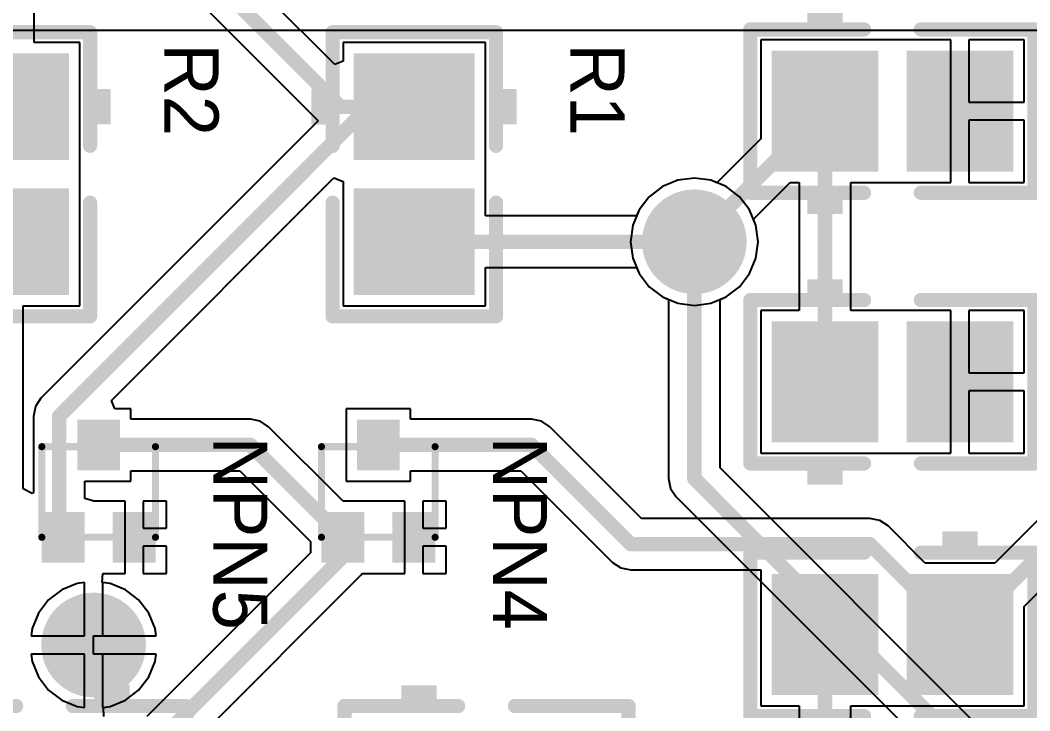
# Model space of a CAD drawing. Header units: millimetres. Extents: x 0.67 to 7.75, y 0.64 to 6.06.
# Drawn here: x 1.204 to 1.764, y 1.378 to 1.76 of the extents above; entities that cross this region are included whole.
import ezdxf

# ---------------------------------------------------------------- set-up
doc = ezdxf.new("R2010")
doc.units = ezdxf.units.MM
doc.header["$MEASUREMENT"] = 0
for name, color, linetype in [('BottomLayer', 5, 'Continuous'), ('BottomSolder', 6, 'Continuous'), ('MultiLayer', 9, 'Continuous'), ('TopLayer', 1, 'Continuous'), ('TopOverlay', 2, 'Continuous'), ('TopPaste', 8, 'Continuous'), ('TopSolder', 216, 'Continuous'), ('ViaHoleLayer', 16, 'Continuous')]:
    doc.layers.add(name, color=color, linetype=linetype)

# ---------------------------------------------------------------- blocks, each defined once
blk = doc.blocks.new('CC2012_0805_1')
at = {"layer": 'TopLayer'}
for points in [[(-0.06299, -0.02953), (-0.01181, -0.02953), (-0.06299, 0.02953), (-0.01181, 0.02953)], [(0.01181, -0.02953), (0.06299, -0.02953), (0.01181, 0.02953), (0.06299, 0.02953)]]:
    blk.add_solid(points, dxfattribs=at)
at = {"layer": 'TopOverlay', "const_width": 0.00787}
for points in [[(-0.07874, -0.04528), (-0.07874, 0.04528)], [(-0.07874, 0.04528), (-0.01575, 0.04528)], [(0.01575, 0.04528), (0.07874, 0.04528)], [(0.07874, -0.04528), (0.07874, 0.04528)], [(-0.07874, -0.04528), (-0.01575, -0.04528)], [(0.01575, -0.04528), (0.07874, -0.04528)]]:
    blk.add_lwpolyline(points, dxfattribs=at)
at = {"layer": 'TopOverlay', "const_width": 0.00394}
for points in [[(-0.08071, 0.04528, 1), (-0.07677, 0.04528, 1)], [(-0.08071, 0.04528, 1), (-0.07677, 0.04528, 1)], [(-0.01772, 0.04528, 1), (-0.01378, 0.04528, 1)], [(0.01378, 0.04528, 1), (0.01772, 0.04528, 1)], [(0.07677, 0.04528, 1), (0.08071, 0.04528, 1)], [(0.07677, 0.04528, 1), (0.08071, 0.04528, 1)], [(-0.08071, -0.04528, 1), (-0.07677, -0.04528, 1)], [(-0.08071, -0.04528, 1), (-0.07677, -0.04528, 1)], [(-0.01772, -0.04528, 1), (-0.01378, -0.04528, 1)], [(0.01378, -0.04528, 1), (0.01772, -0.04528, 1)], [(0.07677, -0.04528, 1), (0.08071, -0.04528, 1)], [(0.07677, -0.04528, 1), (0.08071, -0.04528, 1)]]:
    blk.add_lwpolyline(points, format="xyb", close=True, dxfattribs=at)
at = {"layer": 'TopOverlay'}
for points in [[(-0.04724, 0.04882), (-0.02756, 0.04882), (-0.04724, 0.05669), (-0.02756, 0.05669)], [(-0.04724, -0.05709), (-0.02756, -0.05709), (-0.04724, -0.04921), (-0.02756, -0.04921)]]:
    blk.add_solid(points, dxfattribs=at)
at = {"layer": 'TopPaste'}
for points in [[(-0.06299, -0.02953), (-0.01181, -0.02953), (-0.06299, 0.02953), (-0.01181, 0.02953)], [(0.01181, -0.02953), (0.06299, -0.02953), (0.01181, 0.02953), (0.06299, 0.02953)]]:
    blk.add_solid(points, dxfattribs=at)
at = {"layer": 'TopSolder'}
for points in [[(-0.06699, -0.03353), (-0.00781, -0.03353), (-0.06699, 0.03353), (-0.00781, 0.03353)], [(0.00781, -0.03353), (0.06699, -0.03353), (0.00781, 0.03353), (0.06699, 0.03353)]]:
    blk.add_solid(points, dxfattribs=at)
blk = doc.blocks.new('CC2012_0805_2')
at = {"layer": 'TopLayer'}
for points in [[(-0.06299, -0.02953), (-0.01181, -0.02953), (-0.06299, 0.02953), (-0.01181, 0.02953)], [(0.01181, -0.02953), (0.06299, -0.02953), (0.01181, 0.02953), (0.06299, 0.02953)]]:
    blk.add_solid(points, dxfattribs=at)
at = {"layer": 'TopOverlay', "const_width": 0.00787}
for points in [[(-0.07874, -0.04528), (-0.07874, 0.04528)], [(-0.07874, 0.04528), (-0.01575, 0.04528)], [(0.01575, 0.04528), (0.07874, 0.04528)], [(0.07874, -0.04528), (0.07874, 0.04528)], [(-0.07874, -0.04528), (-0.01575, -0.04528)], [(0.01575, -0.04528), (0.07874, -0.04528)]]:
    blk.add_lwpolyline(points, dxfattribs=at)
at = {"layer": 'TopOverlay', "const_width": 0.00394}
for points in [[(-0.08071, 0.04528, 1), (-0.07677, 0.04528, 1)], [(-0.08071, 0.04528, 1), (-0.07677, 0.04528, 1)], [(-0.01772, 0.04528, 1), (-0.01378, 0.04528, 1)], [(0.01378, 0.04528, 1), (0.01772, 0.04528, 1)], [(0.07677, 0.04528, 1), (0.08071, 0.04528, 1)], [(0.07677, 0.04528, 1), (0.08071, 0.04528, 1)], [(-0.08071, -0.04528, 1), (-0.07677, -0.04528, 1)], [(-0.08071, -0.04528, 1), (-0.07677, -0.04528, 1)], [(-0.01772, -0.04528, 1), (-0.01378, -0.04528, 1)], [(0.01378, -0.04528, 1), (0.01772, -0.04528, 1)], [(0.07677, -0.04528, 1), (0.08071, -0.04528, 1)], [(0.07677, -0.04528, 1), (0.08071, -0.04528, 1)]]:
    blk.add_lwpolyline(points, format="xyb", close=True, dxfattribs=at)
at = {"layer": 'TopOverlay'}
for points in [[(-0.04724, 0.04882), (-0.02756, 0.04882), (-0.04724, 0.05669), (-0.02756, 0.05669)], [(-0.04724, -0.05709), (-0.02756, -0.05709), (-0.04724, -0.04921), (-0.02756, -0.04921)]]:
    blk.add_solid(points, dxfattribs=at)
at = {"layer": 'TopPaste'}
for points in [[(-0.06299, -0.02953), (-0.01181, -0.02953), (-0.06299, 0.02953), (-0.01181, 0.02953)], [(0.01181, -0.02953), (0.06299, -0.02953), (0.01181, 0.02953), (0.06299, 0.02953)]]:
    blk.add_solid(points, dxfattribs=at)
at = {"layer": 'TopSolder'}
for points in [[(-0.06699, -0.03353), (-0.00781, -0.03353), (-0.06699, 0.03353), (-0.00781, 0.03353)], [(0.00781, -0.03353), (0.06699, -0.03353), (0.00781, 0.03353), (0.06699, 0.03353)]]:
    blk.add_solid(points, dxfattribs=at)
blk = doc.blocks.new('CC2012_0805_3')
at = {"layer": 'TopLayer'}
for points in [[(-0.06299, -0.02953), (-0.01181, -0.02953), (-0.06299, 0.02953), (-0.01181, 0.02953)], [(0.01181, -0.02953), (0.06299, -0.02953), (0.01181, 0.02953), (0.06299, 0.02953)]]:
    blk.add_solid(points, dxfattribs=at)
at = {"layer": 'TopOverlay', "const_width": 0.00787}
for points in [[(-0.07874, 0.04528), (-0.07874, -0.04528)], [(-0.01575, 0.04528), (-0.07874, 0.04528)], [(0.07874, 0.04528), (0.01575, 0.04528)], [(0.07874, 0.04528), (0.07874, -0.04528)], [(-0.01575, -0.04528), (-0.07874, -0.04528)], [(0.07874, -0.04528), (0.01575, -0.04528)]]:
    blk.add_lwpolyline(points, dxfattribs=at)
at = {"layer": 'TopOverlay', "const_width": 0.00394}
for points in [[(-0.08071, 0.04528, 1), (-0.07677, 0.04528, 1)], [(-0.08071, 0.04528, 1), (-0.07677, 0.04528, 1)], [(-0.01772, 0.04528, 1), (-0.01378, 0.04528, 1)], [(0.01378, 0.04528, 1), (0.01772, 0.04528, 1)], [(0.07677, 0.04528, 1), (0.08071, 0.04528, 1)], [(0.07677, 0.04528, 1), (0.08071, 0.04528, 1)], [(-0.08071, -0.04528, 1), (-0.07677, -0.04528, 1)], [(-0.08071, -0.04528, 1), (-0.07677, -0.04528, 1)], [(-0.01772, -0.04528, 1), (-0.01378, -0.04528, 1)], [(0.01378, -0.04528, 1), (0.01772, -0.04528, 1)], [(0.07677, -0.04528, 1), (0.08071, -0.04528, 1)], [(0.07677, -0.04528, 1), (0.08071, -0.04528, 1)]]:
    blk.add_lwpolyline(points, format="xyb", close=True, dxfattribs=at)
at = {"layer": 'TopOverlay'}
for points in [[(-0.04724, 0.04882), (-0.02756, 0.04882), (-0.04724, 0.05669), (-0.02756, 0.05669)], [(-0.04724, -0.05709), (-0.02756, -0.05709), (-0.04724, -0.04921), (-0.02756, -0.04921)]]:
    blk.add_solid(points, dxfattribs=at)
at = {"layer": 'TopPaste'}
for points in [[(-0.06299, -0.02953), (-0.01181, -0.02953), (-0.06299, 0.02953), (-0.01181, 0.02953)], [(0.01181, -0.02953), (0.06299, -0.02953), (0.01181, 0.02953), (0.06299, 0.02953)]]:
    blk.add_solid(points, dxfattribs=at)
at = {"layer": 'TopSolder'}
for points in [[(-0.06699, -0.03353), (-0.00781, -0.03353), (-0.06699, 0.03353), (-0.00781, 0.03353)], [(0.00781, -0.03353), (0.06699, -0.03353), (0.00781, 0.03353), (0.06699, 0.03353)]]:
    blk.add_solid(points, dxfattribs=at)
blk = doc.blocks.new('MMBT3904T_17')
at = {"layer": 'TopLayer'}
for points in [[(0.00787, -0.01004), (0.00787, 0.01004), (-0.00787, -0.01004), (-0.00787, 0.01004)], [(-0.01181, -0.06122), (-0.01181, -0.04114), (-0.02756, -0.06122), (-0.02756, -0.04114)], [(0.02756, -0.06122), (0.02756, -0.04114), (0.01181, -0.06122), (0.01181, -0.04114)]]:
    blk.add_solid(points, dxfattribs=at)
at = {"layer": 'TopOverlay', "const_width": 0.00394}
for points in [[(-0.0315, -0.00098), (0.0315, -0.00098)], [(-0.0315, -0.05118), (-0.0315, -0.00098)], [(0.0315, -0.05118), (0.0315, -0.00098)], [(-0.0315, -0.05118), (0.0315, -0.05118)]]:
    blk.add_lwpolyline(points, dxfattribs=at)
at = {"layer": 'TopOverlay', "const_width": 0.00197}
for points in [[(-0.03248, -0.00098, 1), (-0.03051, -0.00098, 1)], [(-0.03248, -0.00098, 1), (-0.03051, -0.00098, 1)], [(0.03051, -0.00098, 1), (0.03248, -0.00098, 1)], [(0.03051, -0.00098, 1), (0.03248, -0.00098, 1)], [(-0.03248, -0.05118, 1), (-0.03051, -0.05118, 1)], [(-0.03248, -0.05118, 1), (-0.03051, -0.05118, 1)], [(0.03051, -0.05118, 1), (0.03248, -0.05118, 1)], [(0.03051, -0.05118, 1), (0.03248, -0.05118, 1)]]:
    blk.add_lwpolyline(points, format="xyb", close=True, dxfattribs=at)
at = {"layer": 'TopPaste'}
for points in [[(0.00787, -0.01004), (0.00787, 0.01004), (-0.00787, -0.01004), (-0.00787, 0.01004)], [(-0.01181, -0.06122), (-0.01181, -0.04114), (-0.02756, -0.06122), (-0.02756, -0.04114)], [(0.02756, -0.06122), (0.02756, -0.04114), (0.01181, -0.06122), (0.01181, -0.04114)]]:
    blk.add_solid(points, dxfattribs=at)
at = {"layer": 'TopSolder'}
for points in [[(0.01187, -0.01404), (0.01187, 0.01404), (-0.01187, -0.01404), (-0.01187, 0.01404)], [(-0.00781, -0.06522), (-0.00781, -0.03714), (-0.03156, -0.06522), (-0.03156, -0.03714)], [(0.03156, -0.06522), (0.03156, -0.03714), (0.00781, -0.06522), (0.00781, -0.03714)]]:
    blk.add_solid(points, dxfattribs=at)
blk = doc.blocks.new('MMBT3904T_18')
at = {"layer": 'TopLayer'}
for points in [[(0.00787, -0.01004), (0.00787, 0.01004), (-0.00787, -0.01004), (-0.00787, 0.01004)], [(-0.01181, -0.06122), (-0.01181, -0.04114), (-0.02756, -0.06122), (-0.02756, -0.04114)], [(0.02756, -0.06122), (0.02756, -0.04114), (0.01181, -0.06122), (0.01181, -0.04114)]]:
    blk.add_solid(points, dxfattribs=at)
at = {"layer": 'TopOverlay', "const_width": 0.00394}
for points in [[(-0.0315, -0.00098), (0.0315, -0.00098)], [(-0.0315, -0.05118), (-0.0315, -0.00098)], [(0.0315, -0.05118), (0.0315, -0.00098)], [(-0.0315, -0.05118), (0.0315, -0.05118)]]:
    blk.add_lwpolyline(points, dxfattribs=at)
at = {"layer": 'TopOverlay', "const_width": 0.00197}
for points in [[(-0.03248, -0.00098, 1), (-0.03051, -0.00098, 1)], [(-0.03248, -0.00098, 1), (-0.03051, -0.00098, 1)], [(0.03051, -0.00098, 1), (0.03248, -0.00098, 1)], [(0.03051, -0.00098, 1), (0.03248, -0.00098, 1)], [(-0.03248, -0.05118, 1), (-0.03051, -0.05118, 1)], [(-0.03248, -0.05118, 1), (-0.03051, -0.05118, 1)], [(0.03051, -0.05118, 1), (0.03248, -0.05118, 1)], [(0.03051, -0.05118, 1), (0.03248, -0.05118, 1)]]:
    blk.add_lwpolyline(points, format="xyb", close=True, dxfattribs=at)
at = {"layer": 'TopPaste'}
for points in [[(0.00787, -0.01004), (0.00787, 0.01004), (-0.00787, -0.01004), (-0.00787, 0.01004)], [(-0.01181, -0.06122), (-0.01181, -0.04114), (-0.02756, -0.06122), (-0.02756, -0.04114)], [(0.02756, -0.06122), (0.02756, -0.04114), (0.01181, -0.06122), (0.01181, -0.04114)]]:
    blk.add_solid(points, dxfattribs=at)
at = {"layer": 'TopSolder'}
for points in [[(0.01187, -0.01404), (0.01187, 0.01404), (-0.01187, -0.01404), (-0.01187, 0.01404)], [(-0.00781, -0.06522), (-0.00781, -0.03714), (-0.03156, -0.06522), (-0.03156, -0.03714)], [(0.03156, -0.06522), (0.03156, -0.03714), (0.00781, -0.06522), (0.00781, -0.03714)]]:
    blk.add_solid(points, dxfattribs=at)
blk = doc.blocks.new('CC2012_0805_22')
at = {"layer": 'TopLayer'}
for points in [[(-0.06299, -0.02953), (-0.01181, -0.02953), (-0.06299, 0.02953), (-0.01181, 0.02953)], [(0.01181, -0.02953), (0.06299, -0.02953), (0.01181, 0.02953), (0.06299, 0.02953)]]:
    blk.add_solid(points, dxfattribs=at)
at = {"layer": 'TopOverlay', "const_width": 0.00787}
for points in [[(-0.07874, -0.04528), (-0.07874, 0.04528)], [(-0.01575, 0.04528), (-0.07874, 0.04528)], [(0.07874, 0.04528), (0.01575, 0.04528)], [(0.07874, -0.04528), (0.07874, 0.04528)], [(-0.01575, -0.04528), (-0.07874, -0.04528)], [(0.07874, -0.04528), (0.01575, -0.04528)]]:
    blk.add_lwpolyline(points, dxfattribs=at)
at = {"layer": 'TopOverlay', "const_width": 0.00394}
for points in [[(-0.08071, 0.04528, 1), (-0.07677, 0.04528, 1)], [(-0.08071, 0.04528, 1), (-0.07677, 0.04528, 1)], [(-0.01772, 0.04528, 1), (-0.01378, 0.04528, 1)], [(0.01378, 0.04528, 1), (0.01772, 0.04528, 1)], [(0.07677, 0.04528, 1), (0.08071, 0.04528, 1)], [(0.07677, 0.04528, 1), (0.08071, 0.04528, 1)], [(-0.08071, -0.04528, 1), (-0.07677, -0.04528, 1)], [(-0.08071, -0.04528, 1), (-0.07677, -0.04528, 1)], [(-0.01772, -0.04528, 1), (-0.01378, -0.04528, 1)], [(0.01378, -0.04528, 1), (0.01772, -0.04528, 1)], [(0.07677, -0.04528, 1), (0.08071, -0.04528, 1)], [(0.07677, -0.04528, 1), (0.08071, -0.04528, 1)]]:
    blk.add_lwpolyline(points, format="xyb", close=True, dxfattribs=at)
at = {"layer": 'TopOverlay'}
for points in [[(-0.04729, 0.04882), (-0.02761, 0.04882), (-0.04729, 0.05669), (-0.02761, 0.05669)], [(-0.04724, -0.05704), (-0.02756, -0.05704), (-0.04724, -0.04917), (-0.02756, -0.04917)]]:
    blk.add_solid(points, dxfattribs=at)
at = {"layer": 'TopPaste'}
for points in [[(-0.06299, -0.02953), (-0.01181, -0.02953), (-0.06299, 0.02953), (-0.01181, 0.02953)], [(0.01181, -0.02953), (0.06299, -0.02953), (0.01181, 0.02953), (0.06299, 0.02953)]]:
    blk.add_solid(points, dxfattribs=at)
at = {"layer": 'TopSolder'}
for points in [[(-0.06699, -0.03353), (-0.00781, -0.03353), (-0.06699, 0.03353), (-0.00781, 0.03353)], [(0.00781, -0.03353), (0.06699, -0.03353), (0.00781, 0.03353), (0.06699, 0.03353)]]:
    blk.add_solid(points, dxfattribs=at)
blk = doc.blocks.new('CC2012_0805_23')
at = {"layer": 'TopLayer'}
for points in [[(-0.06299, -0.02953), (-0.01181, -0.02953), (-0.06299, 0.02953), (-0.01181, 0.02953)], [(0.01181, -0.02953), (0.06299, -0.02953), (0.01181, 0.02953), (0.06299, 0.02953)]]:
    blk.add_solid(points, dxfattribs=at)
at = {"layer": 'TopOverlay', "const_width": 0.00787}
for points in [[(-0.07874, -0.04528), (-0.07874, 0.04528)], [(-0.01575, 0.04528), (-0.07874, 0.04528)], [(0.07874, 0.04528), (0.01575, 0.04528)], [(0.07874, -0.04528), (0.07874, 0.04528)], [(-0.01575, -0.04528), (-0.07874, -0.04528)], [(0.07874, -0.04528), (0.01575, -0.04528)]]:
    blk.add_lwpolyline(points, dxfattribs=at)
at = {"layer": 'TopOverlay', "const_width": 0.00394}
for points in [[(-0.08071, 0.04528, 1), (-0.07677, 0.04528, 1)], [(-0.08071, 0.04528, 1), (-0.07677, 0.04528, 1)], [(-0.01772, 0.04528, 1), (-0.01378, 0.04528, 1)], [(0.01378, 0.04528, 1), (0.01772, 0.04528, 1)], [(0.07677, 0.04528, 1), (0.08071, 0.04528, 1)], [(0.07677, 0.04528, 1), (0.08071, 0.04528, 1)], [(-0.08071, -0.04528, 1), (-0.07677, -0.04528, 1)], [(-0.08071, -0.04528, 1), (-0.07677, -0.04528, 1)], [(-0.01772, -0.04528, 1), (-0.01378, -0.04528, 1)], [(0.01378, -0.04528, 1), (0.01772, -0.04528, 1)], [(0.07677, -0.04528, 1), (0.08071, -0.04528, 1)], [(0.07677, -0.04528, 1), (0.08071, -0.04528, 1)]]:
    blk.add_lwpolyline(points, format="xyb", close=True, dxfattribs=at)
at = {"layer": 'TopOverlay'}
for points in [[(-0.04729, 0.04882), (-0.0276, 0.04882), (-0.04729, 0.05669), (-0.0276, 0.05669)], [(-0.04725, -0.05704), (-0.02756, -0.05704), (-0.04725, -0.04917), (-0.02756, -0.04917)]]:
    blk.add_solid(points, dxfattribs=at)
at = {"layer": 'TopPaste'}
for points in [[(-0.06299, -0.02953), (-0.01181, -0.02953), (-0.06299, 0.02953), (-0.01181, 0.02953)], [(0.01181, -0.02953), (0.06299, -0.02953), (0.01181, 0.02953), (0.06299, 0.02953)]]:
    blk.add_solid(points, dxfattribs=at)
at = {"layer": 'TopSolder'}
for points in [[(-0.06699, -0.03353), (-0.00781, -0.03353), (-0.06699, 0.03353), (-0.00781, 0.03353)], [(0.00781, -0.03353), (0.06699, -0.03353), (0.00781, 0.03353), (0.06699, 0.03353)]]:
    blk.add_solid(points, dxfattribs=at)
blk = doc.blocks.new('CC2012_0805_24')
at = {"layer": 'TopLayer'}
for points in [[(-0.06299, -0.02953), (-0.01181, -0.02953), (-0.06299, 0.02953), (-0.01181, 0.02953)], [(0.01181, -0.02953), (0.06299, -0.02953), (0.01181, 0.02953), (0.06299, 0.02953)]]:
    blk.add_solid(points, dxfattribs=at)
at = {"layer": 'TopOverlay', "const_width": 0.00787}
for points in [[(-0.07874, 0.04528), (-0.07874, -0.04528)], [(-0.01575, 0.04528), (-0.07874, 0.04528)], [(0.07874, 0.04528), (0.01575, 0.04528)], [(0.07874, 0.04528), (0.07874, -0.04528)], [(-0.01575, -0.04528), (-0.07874, -0.04528)], [(0.07874, -0.04528), (0.01575, -0.04528)]]:
    blk.add_lwpolyline(points, dxfattribs=at)
at = {"layer": 'TopOverlay', "const_width": 0.00394}
for points in [[(-0.08071, 0.04528, 1), (-0.07677, 0.04528, 1)], [(-0.08071, 0.04528, 1), (-0.07677, 0.04528, 1)], [(-0.01772, 0.04528, 1), (-0.01378, 0.04528, 1)], [(0.01378, 0.04528, 1), (0.01772, 0.04528, 1)], [(0.07677, 0.04528, 1), (0.08071, 0.04528, 1)], [(0.07677, 0.04528, 1), (0.08071, 0.04528, 1)], [(-0.08071, -0.04528, 1), (-0.07677, -0.04528, 1)], [(-0.08071, -0.04528, 1), (-0.07677, -0.04528, 1)], [(-0.01772, -0.04528, 1), (-0.01378, -0.04528, 1)], [(0.01378, -0.04528, 1), (0.01772, -0.04528, 1)], [(0.07677, -0.04528, 1), (0.08071, -0.04528, 1)], [(0.07677, -0.04528, 1), (0.08071, -0.04528, 1)]]:
    blk.add_lwpolyline(points, format="xyb", close=True, dxfattribs=at)
at = {"layer": 'TopOverlay'}
for points in [[(-0.04724, 0.04882), (-0.02756, 0.04882), (-0.04724, 0.05669), (-0.02756, 0.05669)], [(-0.04724, -0.05709), (-0.02756, -0.05709), (-0.04724, -0.04921), (-0.02756, -0.04921)]]:
    blk.add_solid(points, dxfattribs=at)
at = {"layer": 'TopPaste'}
for points in [[(-0.06299, -0.02953), (-0.01181, -0.02953), (-0.06299, 0.02953), (-0.01181, 0.02953)], [(0.01181, -0.02953), (0.06299, -0.02953), (0.01181, 0.02953), (0.06299, 0.02953)]]:
    blk.add_solid(points, dxfattribs=at)
at = {"layer": 'TopSolder'}
for points in [[(-0.06699, -0.03353), (-0.00781, -0.03353), (-0.06699, 0.03353), (-0.00781, 0.03353)], [(0.00781, -0.03353), (0.06699, -0.03353), (0.00781, 0.03353), (0.06699, 0.03353)]]:
    blk.add_solid(points, dxfattribs=at)
blk = doc.blocks.new('CC2012_0805_25')
at = {"layer": 'TopLayer'}
for points in [[(-0.06299, -0.02953), (-0.01181, -0.02953), (-0.06299, 0.02953), (-0.01181, 0.02953)], [(0.01181, -0.02953), (0.06299, -0.02953), (0.01181, 0.02953), (0.06299, 0.02953)]]:
    blk.add_solid(points, dxfattribs=at)
at = {"layer": 'TopOverlay', "const_width": 0.00787}
for points in [[(-0.07874, -0.04528), (-0.07874, 0.04528)], [(-0.07874, 0.04528), (-0.01575, 0.04528)], [(0.01575, 0.04528), (0.07874, 0.04528)], [(0.07874, -0.04528), (0.07874, 0.04528)], [(-0.07874, -0.04528), (-0.01575, -0.04528)], [(0.01575, -0.04528), (0.07874, -0.04528)]]:
    blk.add_lwpolyline(points, dxfattribs=at)
at = {"layer": 'TopOverlay', "const_width": 0.00394}
for points in [[(-0.08071, 0.04528, 1), (-0.07677, 0.04528, 1)], [(-0.08071, 0.04528, 1), (-0.07677, 0.04528, 1)], [(-0.01772, 0.04528, 1), (-0.01378, 0.04528, 1)], [(0.01378, 0.04528, 1), (0.01772, 0.04528, 1)], [(0.07677, 0.04528, 1), (0.08071, 0.04528, 1)], [(0.07677, 0.04528, 1), (0.08071, 0.04528, 1)], [(-0.08071, -0.04528, 1), (-0.07677, -0.04528, 1)], [(-0.08071, -0.04528, 1), (-0.07677, -0.04528, 1)], [(-0.01772, -0.04528, 1), (-0.01378, -0.04528, 1)], [(0.01378, -0.04528, 1), (0.01772, -0.04528, 1)], [(0.07677, -0.04528, 1), (0.08071, -0.04528, 1)], [(0.07677, -0.04528, 1), (0.08071, -0.04528, 1)]]:
    blk.add_lwpolyline(points, format="xyb", close=True, dxfattribs=at)
at = {"layer": 'TopOverlay'}
for points in [[(-0.04724, 0.04882), (-0.02756, 0.04882), (-0.04724, 0.05669), (-0.02756, 0.05669)], [(-0.04724, -0.05709), (-0.02756, -0.05709), (-0.04724, -0.04921), (-0.02756, -0.04921)]]:
    blk.add_solid(points, dxfattribs=at)
at = {"layer": 'TopPaste'}
for points in [[(-0.06299, -0.02953), (-0.01181, -0.02953), (-0.06299, 0.02953), (-0.01181, 0.02953)], [(0.01181, -0.02953), (0.06299, -0.02953), (0.01181, 0.02953), (0.06299, 0.02953)]]:
    blk.add_solid(points, dxfattribs=at)
at = {"layer": 'TopSolder'}
for points in [[(-0.06699, -0.03353), (-0.00781, -0.03353), (-0.06699, 0.03353), (-0.00781, 0.03353)], [(0.00781, -0.03353), (0.06699, -0.03353), (0.00781, 0.03353), (0.06699, 0.03353)]]:
    blk.add_solid(points, dxfattribs=at)

msp = doc.modelspace()

# ---------------------------------------------------------------- linework, layer by layer
at = {"layer": 'BottomLayer'}
for p, q in [((1.07927, 1.75466), (2.04649, 1.75466)), ((1.56034, 1.66806), (1.55303, 1.66245)), ((1.56886, 1.67158), (1.56034, 1.66806)), ((1.57799, 1.67279), (1.56886, 1.67158)), ((1.58713, 1.67158), (1.57799, 1.67279)), ((1.59564, 1.66806), (1.58713, 1.67158)), ((1.60295, 1.66245), (1.59564, 1.66806)), ((1.55303, 1.66245), (1.54742, 1.65514)), ((1.60856, 1.65514), (1.60295, 1.66245)), ((1.54742, 1.65514), (1.54389, 1.64662)), ((1.61209, 1.64662), (1.60856, 1.65514)), ((1.54389, 1.64662), (1.54269, 1.63748)), ((1.61329, 1.63748), (1.61209, 1.64662)), ((1.54269, 1.63748), (1.54389, 1.62835)), ((1.61209, 1.62835), (1.61329, 1.63748)), ((1.54389, 1.62835), (1.54742, 1.61983)), ((1.60856, 1.61983), (1.61209, 1.62835)), ((1.54742, 1.61983), (1.55303, 1.61252)), ((1.60295, 1.61252), (1.60856, 1.61983)), ((1.55303, 1.61252), (1.56034, 1.60691)), ((1.59564, 1.60691), (1.60295, 1.61252)), ((1.56034, 1.60691), (1.56372, 1.60551)), ((1.59227, 1.60551), (1.59564, 1.60691)), ((1.56372, 1.60551), (1.56372, 1.50625)), ((1.59227, 1.51216), (1.59227, 1.60551)), ((1.81142, 1.29301), (1.59227, 1.51216)), ((1.56372, 1.50625), (1.56372, 1.50625)), ((1.56372, 1.50625), (1.5648, 1.50078)), ((1.5648, 1.50078), (1.5679, 1.49615)), ((1.5679, 1.49615), (1.75467, 1.30939)), ((1.22735, 1.44457), (1.22004, 1.43896)), ((1.23586, 1.4481), (1.22735, 1.44457)), ((1.24, 1.44864), (1.23586, 1.4481)), ((1.24, 1.419), (1.24, 1.44864)), ((1.25414, 1.4481), (1.25, 1.44864)), ((1.25, 1.44864), (1.25, 1.419)), ((1.26265, 1.44457), (1.25414, 1.4481)), ((1.26996, 1.43896), (1.26265, 1.44457)), ((1.22004, 1.43896), (1.21443, 1.43165)), ((1.27557, 1.43165), (1.26996, 1.43896)), ((1.21443, 1.43165), (1.2109, 1.42314)), ((1.2791, 1.42314), (1.27557, 1.43165)), ((1.2109, 1.42314), (1.21036, 1.419)), ((1.27964, 1.419), (1.2791, 1.42314)), ((1.21036, 1.419), (1.24, 1.419)), ((1.25, 1.419), (1.27964, 1.419)), ((1.24, 1.409), (1.21036, 1.409)), ((1.21036, 1.409), (1.2109, 1.40486)), ((1.2109, 1.40486), (1.21443, 1.39635)), ((1.24, 1.37936), (1.24, 1.409)), ((1.27964, 1.409), (1.25, 1.409)), ((1.25, 1.409), (1.25, 1.37936)), ((1.27557, 1.39635), (1.2791, 1.40486)), ((1.2791, 1.40486), (1.27964, 1.409)), ((1.21443, 1.39635), (1.22004, 1.38904)), ((1.26996, 1.38904), (1.27557, 1.39635)), ((1.22004, 1.38904), (1.22735, 1.38343)), ((1.26265, 1.38343), (1.26996, 1.38904)), ((1.22735, 1.38343), (1.23586, 1.3799)), ((1.25414, 1.3799), (1.26265, 1.38343)), ((1.23586, 1.3799), (1.24, 1.37936)), ((1.25, 1.37936), (1.25414, 1.3799))]:
    msp.add_line(p, q, dxfattribs=at)
for points, const_width in [([(1.56549, 1.63748, 1), (1.59049, 1.63748, 1)], 0.025), ([(1.57599, 1.63748, 1), (1.57999, 1.63748, 1)], 0.004), ([(1.57599, 1.50625, 1), (1.57999, 1.50625, 1)], 0.004), ([(1.57599, 1.50625, 1), (1.57999, 1.50625, 1)], 0.004), ([(1.2325, 1.414, 1), (1.2575, 1.414, 1)], 0.025)]:
    msp.add_lwpolyline(points, format="xyb", close=True, dxfattribs=dict(at, const_width=const_width))
at = {"layer": 'BottomLayer', "const_width": 0.008}
for points in [[(1.57799, 1.50625), (1.57799, 1.63748)], [(1.57799, 1.50625), (1.80132, 1.28292)]]:
    msp.add_lwpolyline(points, dxfattribs=at)
at = {"layer": 'BottomSolder', "const_width": 0.029}
for points in [[(1.56349, 1.63748, 1), (1.59249, 1.63748, 1)], [(1.2305, 1.414, 1), (1.2595, 1.414, 1)]]:
    msp.add_lwpolyline(points, format="xyb", close=True, dxfattribs=at)
at = {"layer": 'MultiLayer', "const_width": 0.025}
for points in [[(1.56549, 1.63748, 1), (1.59049, 1.63748, 1)], [(1.2325, 1.414, 1), (1.2575, 1.414, 1)]]:
    msp.add_lwpolyline(points, format="xyb", close=True, dxfattribs=at)
at = {"layer": 'TopLayer'}
for p, q in [((1.37863, 1.73573), (1.29402, 1.82035)), ((1.21207, 1.74788), (1.21207, 1.80897)), ((1.27166, 1.80233), (1.3695, 1.70449)), ((1.23731, 1.74788), (1.21207, 1.74788)), ((1.23731, 1.67807), (1.23731, 1.74788)), ((1.46231, 1.74788), (1.38325, 1.74788)), ((1.38325, 1.74788), (1.38325, 1.73764)), ((1.46231, 1.67807), (1.46231, 1.74788)), ((1.68461, 1.74941), (1.6148, 1.74941)), ((1.6148, 1.74941), (1.6148, 1.69448)), ((1.68598, 1.74941), (1.68461, 1.74941)), ((1.68961, 1.74941), (1.68598, 1.74941)), ((1.69098, 1.74941), (1.68961, 1.74941)), ((1.7202, 1.74941), (1.69098, 1.74941)), ((1.7202, 1.70989), (1.7202, 1.74941)), ((1.76079, 1.74941), (1.7302, 1.74941)), ((1.7302, 1.74941), (1.7302, 1.71489)), ((1.76079, 1.71489), (1.76079, 1.74941)), ((1.38325, 1.73764), (1.37863, 1.73573)), ((1.7302, 1.71489), (1.76079, 1.71489)), ((1.7202, 1.67036), (1.7202, 1.70989)), ((1.3695, 1.70449), (1.21583, 1.55082)), ((1.76079, 1.70489), (1.7302, 1.70489)), ((1.7302, 1.70489), (1.7302, 1.67036)), ((1.76079, 1.67036), (1.76079, 1.70489)), ((1.6148, 1.69448), (1.59051, 1.67018)), ((1.23731, 1.6767), (1.23731, 1.67807)), ((1.23731, 1.67307), (1.23731, 1.6767)), ((1.46231, 1.6767), (1.46231, 1.67807)), ((1.46231, 1.67307), (1.46231, 1.6767)), ((1.23731, 1.6717), (1.23731, 1.67307)), ((1.23731, 1.60189), (1.23731, 1.6717)), ((1.25493, 1.54954), (1.37825, 1.67287)), ((1.37825, 1.67287), (1.38325, 1.6708)), ((1.38325, 1.6708), (1.38325, 1.60189)), ((1.46231, 1.6717), (1.46231, 1.67307)), ((1.46231, 1.65176), (1.46231, 1.6717)), ((1.56034, 1.66806), (1.55303, 1.66245)), ((1.56886, 1.67158), (1.56034, 1.66806)), ((1.57799, 1.67279), (1.56886, 1.67158)), ((1.58713, 1.67158), (1.57799, 1.67279)), ((1.59051, 1.67018), (1.58713, 1.67158)), ((1.61069, 1.65), (1.63105, 1.67036)), ((1.63105, 1.67036), (1.63612, 1.67036)), ((1.63612, 1.67036), (1.63612, 1.59941)), ((1.66467, 1.59941), (1.66467, 1.67036)), ((1.66467, 1.67036), (1.68461, 1.67036)), ((1.68461, 1.67036), (1.68598, 1.67036)), ((1.68598, 1.67036), (1.68961, 1.67036)), ((1.68961, 1.67036), (1.69098, 1.67036)), ((1.69098, 1.67036), (1.7202, 1.67036)), ((1.7302, 1.67036), (1.76079, 1.67036)), ((1.55303, 1.66245), (1.54742, 1.65514)), ((1.54602, 1.65176), (1.46231, 1.65176)), ((1.54742, 1.65514), (1.54602, 1.65176)), ((1.61209, 1.64662), (1.61069, 1.65)), ((1.61329, 1.63748), (1.61209, 1.64662)), ((1.61209, 1.62835), (1.61329, 1.63748)), ((1.46231, 1.60189), (1.46231, 1.62321)), ((1.46231, 1.62321), (1.54602, 1.62321)), ((1.54602, 1.62321), (1.54742, 1.61983)), ((1.60856, 1.61983), (1.61209, 1.62835)), ((1.54742, 1.61983), (1.55303, 1.61252)), ((1.60295, 1.61252), (1.60856, 1.61983)), ((1.55303, 1.61252), (1.56034, 1.60691)), ((1.59564, 1.60691), (1.60295, 1.61252)), ((1.56034, 1.60691), (1.56886, 1.60339)), ((1.58713, 1.60339), (1.59564, 1.60691)), ((1.20588, 1.50061), (1.20588, 1.60189)), ((1.20588, 1.60189), (1.23731, 1.60189)), ((1.38325, 1.60189), (1.46231, 1.60189)), ((1.56886, 1.60339), (1.57799, 1.60218)), ((1.57799, 1.60218), (1.58713, 1.60339)), ((1.63612, 1.59941), (1.6148, 1.59941)), ((1.6148, 1.59941), (1.6148, 1.52036)), ((1.68461, 1.59941), (1.66467, 1.59941)), ((1.68598, 1.59941), (1.68461, 1.59941)), ((1.68961, 1.59941), (1.68598, 1.59941)), ((1.69098, 1.59941), (1.68961, 1.59941)), ((1.7202, 1.59941), (1.69098, 1.59941)), ((1.7202, 1.55989), (1.7202, 1.59941)), ((1.76079, 1.59941), (1.7302, 1.59941)), ((1.7302, 1.59941), (1.7302, 1.56489)), ((1.76079, 1.56489), (1.76079, 1.59941)), ((1.7302, 1.56489), (1.76079, 1.56489)), ((1.7202, 1.52036), (1.7202, 1.55989)), ((1.21583, 1.55082), (1.21273, 1.54619)), ((1.76079, 1.55489), (1.7302, 1.55489)), ((1.7302, 1.55489), (1.7302, 1.52036)), ((1.76079, 1.52036), (1.76079, 1.55489)), ((1.21273, 1.54619), (1.21165, 1.54072)), ((1.25684, 1.54493), (1.25493, 1.54954)), ((1.26567, 1.54493), (1.25684, 1.54493)), ((1.26567, 1.53916), (1.26567, 1.54493)), ((1.42067, 1.54493), (1.38492, 1.54493)), ((1.38492, 1.54493), (1.38492, 1.50485)), ((1.42067, 1.53916), (1.42067, 1.54493)), ((1.21165, 1.54072), (1.21165, 1.54072)), ((1.21165, 1.54072), (1.21165, 1.49855)), ((1.33193, 1.53916), (1.26567, 1.53916)), ((1.33739, 1.53807), (1.33193, 1.53916)), ((1.33193, 1.53916), (1.33193, 1.53916)), ((1.48779, 1.53916), (1.42067, 1.53916)), ((1.4878, 1.53916), (1.48779, 1.53916)), ((1.49326, 1.53807), (1.4878, 1.53916)), ((1.34202, 1.53498), (1.33739, 1.53807)), ((1.38326, 1.49374), (1.34202, 1.53498)), ((1.49789, 1.53498), (1.49326, 1.53807)), ((1.54871, 1.48416), (1.49789, 1.53498)), ((1.80852, 1.5234), (1.74454, 1.45941)), ((1.6148, 1.52036), (1.68461, 1.52036)), ((1.68461, 1.52036), (1.68598, 1.52036)), ((1.68598, 1.52036), (1.68961, 1.52036)), ((1.68961, 1.52036), (1.69098, 1.52036)), ((1.69098, 1.52036), (1.7202, 1.52036)), ((1.7302, 1.52036), (1.76079, 1.52036)), ((1.26567, 1.50485), (1.26567, 1.51061)), ((1.26567, 1.51061), (1.32602, 1.51061)), ((1.32602, 1.51061), (1.36524, 1.47139)), ((1.42067, 1.50485), (1.42067, 1.51061)), ((1.42067, 1.51061), (1.48188, 1.51061)), ((1.48188, 1.51061), (1.5327, 1.45979)), ((1.76079, 1.43529), (1.83289, 1.50739)), ((1.21088, 1.49801), (1.20588, 1.50061)), ((1.2402, 1.49517), (1.2402, 1.50485)), ((1.2402, 1.50485), (1.26567, 1.50485)), ((1.38492, 1.50485), (1.42067, 1.50485)), ((1.21165, 1.49855), (1.21088, 1.49801)), ((1.2452, 1.49374), (1.2402, 1.49517)), ((1.24961, 1.49374), (1.2452, 1.49374)), ((1.25098, 1.49374), (1.24961, 1.49374)), ((1.26248, 1.49374), (1.25098, 1.49374)), ((1.26248, 1.4737), (1.26248, 1.49374)), ((1.28535, 1.49374), (1.27248, 1.49374)), ((1.27248, 1.49374), (1.27248, 1.4787)), ((1.28535, 1.4787), (1.28535, 1.49374)), ((1.39961, 1.49374), (1.38326, 1.49374)), ((1.40098, 1.49374), (1.39961, 1.49374)), ((1.40461, 1.49374), (1.40098, 1.49374)), ((1.40598, 1.49374), (1.40461, 1.49374)), ((1.41748, 1.49374), (1.40598, 1.49374)), ((1.41748, 1.4737), (1.41748, 1.49374)), ((1.44035, 1.49374), (1.42748, 1.49374)), ((1.42748, 1.49374), (1.42748, 1.4787)), ((1.44035, 1.4787), (1.44035, 1.49374)), ((1.67531, 1.48416), (1.54871, 1.48416)), ((1.68077, 1.48307), (1.67531, 1.48416)), ((1.67531, 1.48416), (1.67531, 1.48416)), ((1.6854, 1.47998), (1.68077, 1.48307)), ((1.27248, 1.4787), (1.28535, 1.4787)), ((1.42748, 1.4787), (1.44035, 1.4787)), ((1.70597, 1.45941), (1.6854, 1.47998)), ((1.26248, 1.45367), (1.26248, 1.4737)), ((1.41748, 1.45367), (1.41748, 1.4737)), ((1.28535, 1.4687), (1.27248, 1.4687)), ((1.27248, 1.4687), (1.27248, 1.45367)), ((1.28535, 1.45367), (1.28535, 1.4687)), ((1.36524, 1.47139), (1.36524, 1.46511)), ((1.44035, 1.4687), (1.42748, 1.4687)), ((1.42748, 1.4687), (1.42748, 1.45367)), ((1.44035, 1.45367), (1.44035, 1.4687)), ((1.36524, 1.46511), (1.27454, 1.37441)), ((1.5327, 1.45979), (1.5327, 1.45979)), ((1.5327, 1.45979), (1.53733, 1.4567)), ((1.53733, 1.4567), (1.5428, 1.45561)), ((1.5428, 1.45561), (1.6148, 1.45561)), ((1.6148, 1.45561), (1.6148, 1.38036)), ((1.74454, 1.45941), (1.70597, 1.45941)), ((1.24983, 1.44867), (1.25016, 1.45367)), ((1.25016, 1.45367), (1.25098, 1.45367)), ((1.25098, 1.45367), (1.26248, 1.45367)), ((1.27248, 1.45367), (1.28535, 1.45367)), ((1.29079, 1.35029), (1.3932, 1.45271)), ((1.3932, 1.45271), (1.39385, 1.45367)), ((1.3932, 1.45271), (1.3932, 1.45271)), ((1.39385, 1.45367), (1.39961, 1.45367)), ((1.39961, 1.45367), (1.40098, 1.45367)), ((1.40098, 1.45367), (1.40461, 1.45367)), ((1.40461, 1.45367), (1.40598, 1.45367)), ((1.40598, 1.45367), (1.41748, 1.45367)), ((1.42748, 1.45367), (1.44035, 1.45367)), ((1.25414, 1.4481), (1.24983, 1.44867)), ((1.26265, 1.44457), (1.25414, 1.4481)), ((1.26996, 1.43896), (1.26265, 1.44457)), ((1.27557, 1.43165), (1.26996, 1.43896)), ((1.76079, 1.38036), (1.76079, 1.43529)), ((1.2791, 1.42314), (1.27557, 1.43165)), ((1.27964, 1.419), (1.2791, 1.42314)), ((1.245, 1.409), (1.245, 1.419)), ((1.245, 1.419), (1.27964, 1.419)), ((1.27964, 1.409), (1.245, 1.409)), ((1.27557, 1.39635), (1.2791, 1.40486)), ((1.2791, 1.40486), (1.27964, 1.409)), ((1.26996, 1.38904), (1.27557, 1.39635)), ((1.26265, 1.38343), (1.26996, 1.38904)), ((1.25414, 1.3799), (1.26265, 1.38343)), ((1.25043, 1.37941), (1.25414, 1.3799)), ((1.25076, 1.37441), (1.25043, 1.37941)), ((1.6148, 1.38036), (1.63612, 1.38036)), ((1.63612, 1.38036), (1.63612, 1.30441)), ((1.66467, 1.30441), (1.66467, 1.38036)), ((1.66467, 1.38036), (1.68598, 1.38036)), ((1.68598, 1.38036), (1.68598, 1.38036)), ((1.68598, 1.38036), (1.68961, 1.38036)), ((1.68961, 1.38036), (1.68961, 1.38036)), ((1.68961, 1.38036), (1.69098, 1.38036)), ((1.69098, 1.38036), (1.76079, 1.38036))]:
    msp.add_line(p, q, dxfattribs=at)
for points, const_width in [([(1.27398, 1.8202), (1.38189, 1.71229)], 0.008), ([(1.22592, 1.54072), (1.39748, 1.71229)], 0.008), ([(1.38189, 1.71229), (1.39748, 1.71229)], 0.008), ([(1.39748, 1.71229), (1.4228, 1.71229)], 0.008), ([(1.57799, 1.63748), (1.65039, 1.70989)], 0.008), ([(1.65039, 1.55989), (1.65039, 1.70989)], 0.008), ([(1.13252, 1.63748), (1.19778, 1.63748)], 0.03), ([(1.18039, 1.62009), (1.19778, 1.63748)], 0.03), ([(1.42278, 1.63748), (1.57799, 1.63748)], 0.008), ([(1.22592, 1.47589), (1.22592, 1.54072)], 0.008), ([(1.2478, 1.52489), (1.33193, 1.52489)], 0.008), ([(1.33193, 1.52489), (1.38311, 1.4737)], 0.008), ([(1.4028, 1.52489), (1.4878, 1.52489)], 0.008), ([(1.4878, 1.52489), (1.5428, 1.46989)], 0.008), ([(1.7252, 1.41989), (1.8228, 1.51748)], 0.008), ([(1.22592, 1.47589), (1.22811, 1.4737)], 0.008), ([(1.38311, 1.4628), (1.38311, 1.4737)], 0.008), ([(1.5428, 1.46989), (1.67531, 1.46989)], 0.008), ([(1.67531, 1.46989), (1.7252, 1.42)], 0.008), ([(1.2552, 1.33489), (1.38311, 1.4628)], 0.008), ([(1.65039, 1.27229), (1.65039, 1.41989)], 0.008), ([(1.7252, 1.41989), (1.7252, 1.42)], 0.008)]:
    msp.add_lwpolyline(points, dxfattribs=dict(at, const_width=const_width))
for points, const_width in [([(1.37989, 1.71229, 1), (1.38389, 1.71229, 1)], 0.004), ([(1.37989, 1.71229, 1), (1.38389, 1.71229, 1)], 0.004), ([(1.39548, 1.71229, 1), (1.39948, 1.71229, 1)], 0.004), ([(1.39548, 1.71229, 1), (1.39948, 1.71229, 1)], 0.004), ([(1.39548, 1.71229, 1), (1.39948, 1.71229, 1)], 0.004), ([(1.4208, 1.71229, 1), (1.4248, 1.71229, 1)], 0.004), ([(1.64839, 1.70989, 1), (1.65239, 1.70989, 1)], 0.004), ([(1.64839, 1.70989, 1), (1.65239, 1.70989, 1)], 0.004), ([(1.56549, 1.63748, 1), (1.59049, 1.63748, 1)], 0.025), ([(1.19028, 1.63748, 1), (1.20528, 1.63748, 1)], 0.015), ([(1.19028, 1.63748, 1), (1.20528, 1.63748, 1)], 0.015), ([(1.42078, 1.63748, 1), (1.42478, 1.63748, 1)], 0.004), ([(1.57599, 1.63748, 1), (1.57999, 1.63748, 1)], 0.004), ([(1.57599, 1.63748, 1), (1.57999, 1.63748, 1)], 0.004), ([(1.64839, 1.55989, 1), (1.65239, 1.55989, 1)], 0.004), ([(1.22392, 1.54072, 1), (1.22792, 1.54072, 1)], 0.004), ([(1.22392, 1.54072, 1), (1.22792, 1.54072, 1)], 0.004), ([(1.2458, 1.52489, 1), (1.2498, 1.52489, 1)], 0.004), ([(1.32993, 1.52489, 1), (1.33393, 1.52489, 1)], 0.004), ([(1.32993, 1.52489, 1), (1.33393, 1.52489, 1)], 0.004), ([(1.4008, 1.52489, 1), (1.4048, 1.52489, 1)], 0.004), ([(1.4858, 1.52489, 1), (1.4898, 1.52489, 1)], 0.004), ([(1.4858, 1.52489, 1), (1.4898, 1.52489, 1)], 0.004), ([(1.22392, 1.47589, 1), (1.22792, 1.47589, 1)], 0.004), ([(1.22392, 1.47589, 1), (1.22792, 1.47589, 1)], 0.004), ([(1.22611, 1.4737, 1), (1.23011, 1.4737, 1)], 0.004), ([(1.38111, 1.4737, 1), (1.38511, 1.4737, 1)], 0.004), ([(1.38111, 1.4737, 1), (1.38511, 1.4737, 1)], 0.004), ([(1.5408, 1.46989, 1), (1.5448, 1.46989, 1)], 0.004), ([(1.5408, 1.46989, 1), (1.5448, 1.46989, 1)], 0.004), ([(1.67331, 1.46989, 1), (1.67731, 1.46989, 1)], 0.004), ([(1.67331, 1.46989, 1), (1.67731, 1.46989, 1)], 0.004), ([(1.38111, 1.4628, 1), (1.38511, 1.4628, 1)], 0.004), ([(1.38111, 1.4628, 1), (1.38511, 1.4628, 1)], 0.004), ([(1.2325, 1.414, 1), (1.2575, 1.414, 1)], 0.025), ([(1.64839, 1.41989, 1), (1.65239, 1.41989, 1)], 0.004), ([(1.7232, 1.42, 1), (1.7272, 1.42, 1)], 0.004), ([(1.7232, 1.42, 1), (1.7272, 1.42, 1)], 0.004), ([(1.7232, 1.41989, 1), (1.7272, 1.41989, 1)], 0.004), ([(1.7232, 1.41989, 1), (1.7272, 1.41989, 1)], 0.004)]:
    msp.add_lwpolyline(points, format="xyb", close=True, dxfattribs=dict(at, const_width=const_width))
at = {"layer": 'TopSolder', "const_width": 0.029}
for points in [[(1.56349, 1.63748, 1), (1.59249, 1.63748, 1)], [(1.2305, 1.414, 1), (1.2595, 1.414, 1)]]:
    msp.add_lwpolyline(points, format="xyb", close=True, dxfattribs=at)
at = {"layer": 'ViaHoleLayer', "const_width": 0.014}
for points in [[(1.57099, 1.63748, 1), (1.58499, 1.63748, 1)], [(1.238, 1.414, 1), (1.252, 1.414, 1)]]:
    msp.add_lwpolyline(points, format="xyb", close=True, dxfattribs=at)

# ---------------------------------------------------------------- block references
for name, p in [('CC2012_0805_2', (1.6878, 1.70989)), ('CC2012_0805_1', (1.6878, 1.55989)), ('CC2012_0805_25', (1.4628, 1.33489))]:
    msp.add_blockref(name, p)
for name, p, rotation in [('CC2012_0805_23', (1.19778, 1.67489), 270), ('CC2012_0805_22', (1.42278, 1.67489), 270), ('MMBT3904T_18', (1.2478, 1.52489), 360), ('MMBT3904T_17', (1.4028, 1.52489), 360), ('CC2012_0805_3', (1.6878, 1.41989), 180), ('CC2012_0805_24', (1.2178, 1.33489), 180)]:
    msp.add_blockref(name, p, dxfattribs=dict(rotation=rotation))

# ---------------------------------------------------------------- texts
at = {"layer": 'TopOverlay'}
for s, p in [('R2', (1.28428, 1.74739)), ('R1', (1.50928, 1.74739)), ('NPN5', (1.3113, 1.52939)), ('NPN4', (1.4663, 1.52939))]:
    msp.add_text(s, height=0.03, rotation=270, dxfattribs=at).set_placement(p)

doc.saveas('drawing.dxf')
